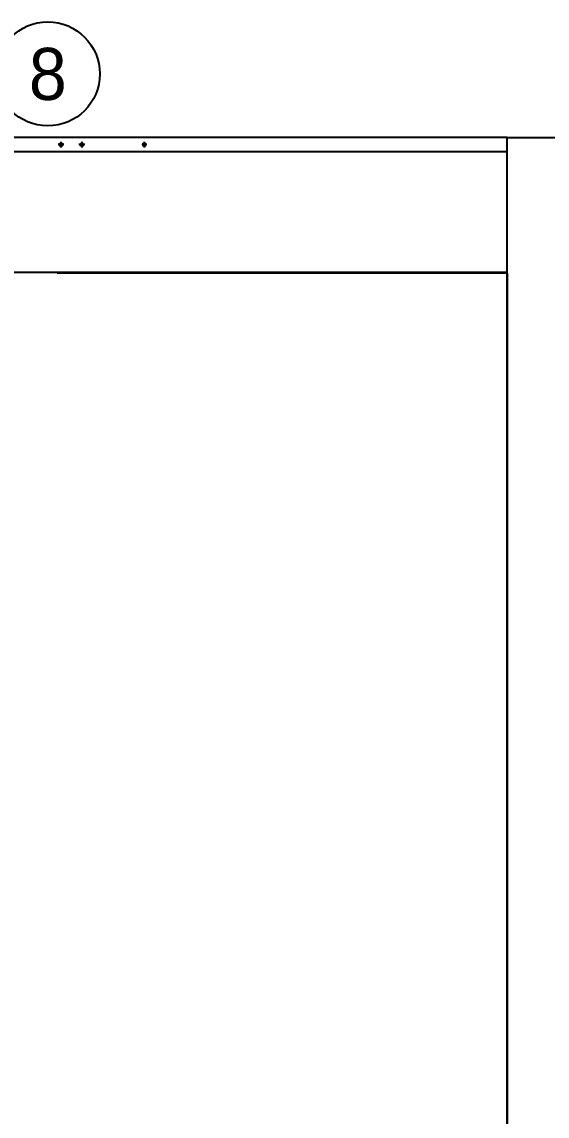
# Model space of a CAD drawing. Header units: millimetres. Extents: x 7627 to 39890, y 4589 to 27403.
# Drawn here: x 19573 to 21087, y 13328 to 16484 of the extents above; entities that cross this region are included whole.
import ezdxf
from ezdxf.enums import TextEntityAlignment as Align

# ---------------------------------------------------------------- set-up
doc = ezdxf.new("R2010")
doc.units = ezdxf.units.MM
doc.linetypes.add('CENTER', pattern=[2, 1.25, -0.25, 0.25, -0.25])
for name, color, linetype in [('center', 1, 'CENTER'), ('냉각탑_dim', 1, 'Continuous'), ('냉각탑_text', 3, 'Continuous')]:
    doc.layers.add(name, color=color, linetype=linetype)
doc.styles.add('돋움', font='Dotum.ttf')

# ---------------------------------------------------------------- blocks, each defined once
blk = doc.blocks.new('1')
for p, q in [((20972.6, 16150.7), (18572.6, 16150.7)), ((20972.6, 16150.7), (19603.6, 16150.7)), ((20972.6, 16108.7), (19123.6, 16108.7)), ((20972.6, 15760.7), (18572.6, 15760.7)), ((20972.6, 15758.7), (19674.6, 15758.7))]:
    blk.add_line(p, q)
at = {"ltscale": 500}
for p, q in [((20972.6, 16150.7), (21972.6, 16150.7)), ((20972.6, 12550.7), (20972.6, 16150.7)), ((20972.6, 15758.7), (20972.6, 12555.8))]:
    blk.add_line(p, q, dxfattribs=at)
for centre, radius in [((19686.1, 16129.7), 4.5), ((19686.1, 16129.7), 3), ((19746.1, 16129.7), 4.5), ((19746.1, 16129.7), 3), ((19926.1, 16129.7), 4.5), ((19926.1, 16129.7), 3)]:
    blk.add_circle(centre, radius)
at = {"layer": 'center'}
for p, q in [((19694.6, 16129.7), (19677.6, 16129.7)), ((19686.1, 16138.2), (19686.1, 16121.2)), ((19754.6, 16129.7), (19737.6, 16129.7)), ((19746.1, 16138.2), (19746.1, 16121.2)), ((19926.1, 16138.2), (19926.1, 16121.2))]:
    blk.add_line(p, q, dxfattribs=at)

msp = doc.modelspace()

# ---------------------------------------------------------------- linework, layer by layer
at = {"layer": '냉각탑_dim', "linetype": 'ByBlock', "lineweight": -2}
msp.add_circle((19648.1, 16333.7), 150, dxfattribs=at)

# ---------------------------------------------------------------- block references
msp.add_blockref('1', (0, 0))

# ---------------------------------------------------------------- texts
at = {"layer": '냉각탑_text', "style": '돋움'}
msp.add_text('8', height=150, dxfattribs=at).set_placement((19648.1, 16333.7), align=Align.MIDDLE_CENTER)

doc.saveas('drawing.dxf')
